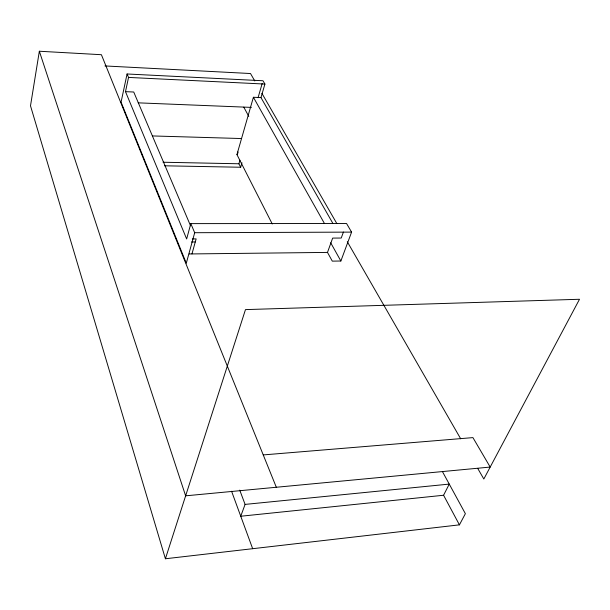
<?xml version="1.0" encoding="UTF-8"?>
<svg xmlns="http://www.w3.org/2000/svg" width="610" height="610" viewBox="0 0 610 610"><rect width="100%" height="100%" fill="white"/><g stroke="black" fill="none" stroke-linecap="round" stroke-linejoin="round"><path stroke-width="0.91" d="M276.322 487.26L101.405 54.709L39.345 51.24L30.5 105.82L165.409 558.76L459.429 524.852L465.377 513.673L442.418 471.56M332.74 223.168L260.973 97.592L264.923 84.066L262.986 80.756L127.071 73.985L121.07 102.16L186.294 263.23L194.689 232.715L190.816 223.618L346.556 223.512L351.589 232.113L340.868 261.011L332.29 261.133L327.494 252.41L332.656 238.091L341.234 238.037L343.422 232.059M190.816 223.618L186.652 238.967L125.492 91.653L128.542 77.424L127.071 73.985M191.967 253.92L196.13 238.906L192.341 238.929M272.258 223.969L236.932 154.589L253.402 97.264L260.973 97.592M164.532 165.798L240.668 167.247L238.906 163.777L239.951 160.194M258.06 97.73L262.208 83.433M240.668 167.247L241.964 162.786M165.409 558.76L245.472 309.606L579.5 299.266L483.829 479.01L477.699 468.366M245.083 504.401L240.744 516.235L443.577 495.251L449.257 484.096L245.083 504.401L239.745 490.127M263.245 454.923L472.925 437.614L490.188 467.062L185.631 495.823L39.345 51.24M189.146 253.958L327.494 252.41M191.509 241.964L195.291 241.934M194.689 232.715L351.589 232.113M163.03 162.237L238.906 163.777M236.932 154.589L237.366 154.604L238.091 152.081L237.664 152.065M152.454 135.939L241.453 138.539M138.196 102.846L251.404 107.398M125.492 91.653L133.735 92.019L190.556 225.791M128.542 77.424L264.923 84.066M104.958 65.941L250.504 73.528L254.782 80.955M261.896 93.322L336.857 223.595M347.296 241.735L460.695 438.803M253.402 97.264L324.268 223.184M330.681 242.765L340.868 261.011M243.787 107.177L248.796 116.373M443.577 495.251L459.429 524.852M231.564 491.225L252.662 548.695"/></g></svg>
